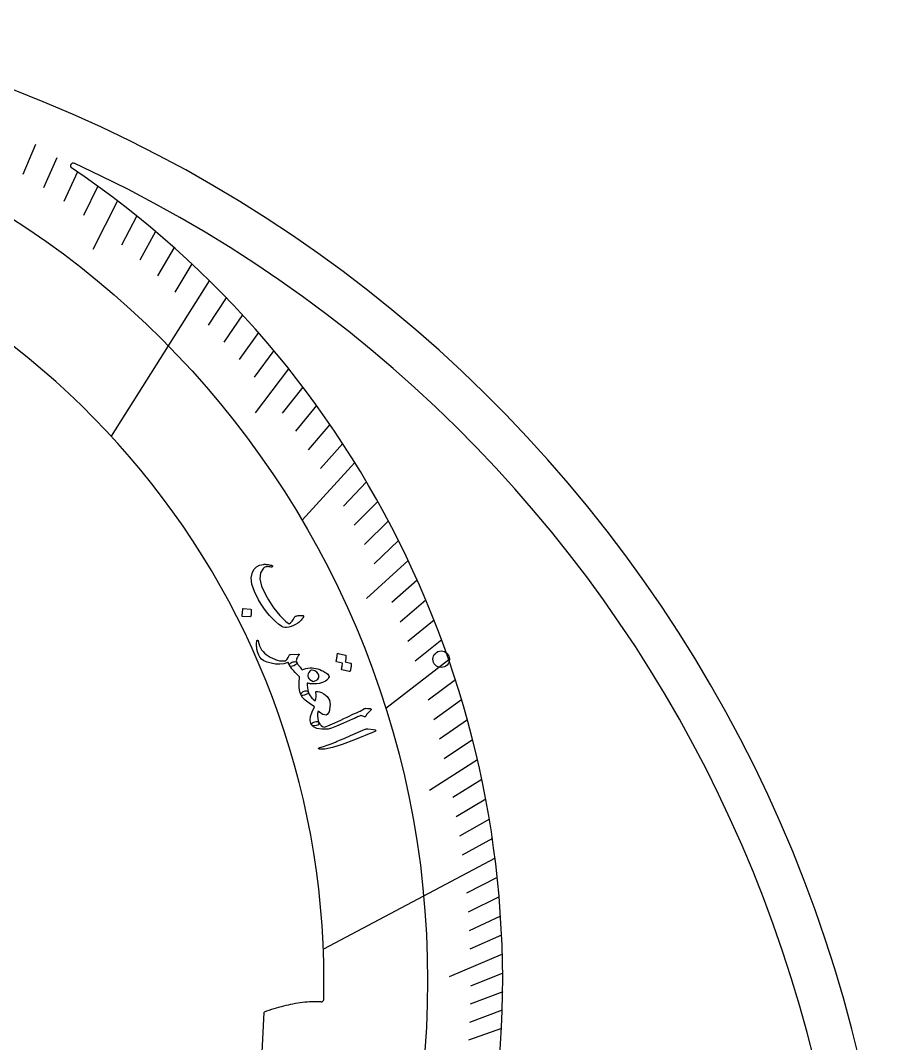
# Model space of a CAD drawing. Header units: millimetres. Extents: x -135 to 135, y -135 to 135.
# Drawn here: x 49.1 to 135, y 32.4 to 132.9 of the extents above; entities that cross this region are included whole.
import ezdxf

# ---------------------------------------------------------------- set-up
doc = ezdxf.new("R2010")
doc.units = ezdxf.units.MM
for name, color, linetype in [('CUT_INNER', 6, 'Continuous'), ('CUT_OUTER', 1, 'Continuous'), ('ENGRAVE', 7, 'Continuous'), ('ENGRAVE_FINE', 8, 'Continuous'), ('TEXT', 5, 'Continuous')]:
    doc.layers.add(name, color=color, linetype=linetype)

msp = doc.modelspace()

# ---------------------------------------------------------------- linework, layer by layer
at = {"layer": 'CUT_INNER'}
msp.add_lwpolyline([(72.67, 28.93), (73, 35.5), (73, 35.51)], dxfattribs=at)
for centre, radius, start, end in [((0, 0), 130.67, 187.7346, 65.4337), ((54.22, 118.61), 0.25, 65.5664, 235.7227), ((0, 38.58), 96.42, 355.3532, 55.8844), ((0, 38.58), 78.87, 358.6743, 80.2619), ((78.46, 22.1), 14.44, 96.7153, 104.3195), ((78.14, 24.73), 11.79, 87.7654, 96.6578), ((78.6, 36.76), 0.25, 269.9291, 358.7695), ((80.31, 14.93), 21.84, 104.356, 109.5575)]:
    msp.add_arc(centre, radius, start, end, dxfattribs=at)
at = {"layer": 'CUT_OUTER'}
msp.add_arc((0, 0), 135, 187.7347, 79.805, dxfattribs=at)
at = {"layer": 'ENGRAVE'}
for points in [[(67.61, 107.32), (57.98, 92.04)], [(81.91, 89.46), (76.72, 83.79)], [(91.13, 70.08), (84.94, 65.32)], [(95.67, 50.62), (78.81, 41.7)]]:
    msp.add_lwpolyline(points, dxfattribs=at)
for centre, radius in [((0, 38.58), 89.05), ((90.38, 70.15), 0.81)]:
    msp.add_circle(centre, radius, dxfattribs=at)
at = {"layer": 'ENGRAVE_FINE'}
for points in [[(50.55, 120.69), (49.31, 117.74)], [(52.63, 119.37), (51.33, 116.44)], [(54.66, 118.01), (53.31, 115.1)], [(56.65, 116.61), (55.24, 113.72)], [(58.59, 115.16), (56.16, 110.38)], [(60.49, 113.67), (58.98, 110.82)], [(62.34, 112.14), (60.78, 109.32)], [(64.15, 110.57), (62.53, 107.78)], [(65.9, 108.96), (64.23, 106.2)], [(69.27, 105.65), (67.49, 102.94)], [(70.88, 103.95), (69.05, 101.27)], [(72.43, 102.22), (70.55, 99.57)], [(73.94, 100.47), (72.01, 97.84)], [(75.4, 98.68), (72.1, 94.36)], [(76.8, 96.88), (74.77, 94.32)], [(78.15, 95.05), (76.08, 92.53)], [(79.46, 93.2), (77.33, 90.71)], [(80.71, 91.34), (78.53, 88.88)], [(83.05, 87.56), (80.79, 85.17)], [(84.15, 85.65), (81.84, 83.3)], [(85.2, 83.73), (82.84, 81.42)], [(86.19, 81.8), (83.79, 79.52)], [(87.14, 79.86), (83.06, 76.13)], [(88.03, 77.91), (85.55, 75.72)], [(88.88, 75.96), (86.36, 73.8)], [(89.68, 74), (87.11, 71.89)], [(90.43, 72.04), (87.82, 69.97)], [(91.79, 68.12), (89.1, 66.13)], [(92.39, 66.16), (89.67, 64.21)], [(92.96, 64.2), (90.2, 62.29)], [(93.47, 62.24), (90.68, 60.38)], [(93.95, 60.29), (89.22, 57.26)], [(94.38, 58.34), (91.51, 56.57)], [(94.76, 56.4), (91.86, 54.67)], [(95.11, 54.46), (92.17, 52.79)], [(95.41, 52.54), (92.45, 50.91)], [(95.89, 48.71), (92.87, 47.18)], [(96.07, 46.82), (93.02, 45.33)], [(96.21, 44.93), (93.13, 43.49)], [(96.32, 43.05), (93.21, 41.67)], [(96.39, 41.19), (91.16, 38.96)], [(96.42, 39.34), (93.26, 38.06)], [(96.42, 37.51), (93.24, 36.27)], [(96.38, 35.69), (93.17, 34.5)], [(96.31, 33.88), (93.08, 32.75)]]:
    msp.add_lwpolyline(points, dxfattribs=at)
at = {"layer": 'TEXT'}
for points in [[(76.85, 74.31), (76.81, 74.23), (76.76, 74.15), (76.7, 74.07), (76.64, 73.99), (76.56, 73.91), (76.48, 73.83), (76.39, 73.76), (76.29, 73.69), (76.08, 73.56), (75.87, 73.45), (75.65, 73.37), (75.42, 73.31), (75.2, 73.27), (75.02, 73.27), (74.86, 73.3), (74.73, 73.36), (74.42, 73.6), (74.11, 73.86), (73.82, 74.15), (73.53, 74.46), (73.24, 74.8), (72.97, 75.16), (72.71, 75.55), (72.45, 75.97), (72.04, 76.79), (71.79, 77.52), (71.73, 78.15), (71.85, 78.71), (72.02, 79), (72.25, 79.23), (72.55, 79.38), (72.92, 79.46), (73, 79.47), (73.09, 79.47), (73.19, 79.46), (73.29, 79.45), (73.39, 79.44), (73.5, 79.43), (73.61, 79.4), (73.72, 79.38), (73.76, 79.37), (73.78, 79.35), (73.8, 79.33), (73.81, 79.3), (73.82, 79.28), (73.81, 79.26), (73.8, 79.24), (73.78, 79.22), (73.76, 79.2), (73.74, 79.19), (73.72, 79.19), (73.69, 79.19), (73.58, 79.22), (73.47, 79.23), (73.36, 79.24), (73.25, 79.23), (73.15, 79.22), (73.07, 79.19), (72.99, 79.15), (72.92, 79.1), (72.63, 78.64), (72.58, 78.04), (72.75, 77.31), (73.15, 76.44), (73.41, 75.98), (73.67, 75.55), (73.95, 75.15), (74.23, 74.79), (74.52, 74.45), (74.82, 74.15), (75.13, 73.87), (75.46, 73.62), (75.6, 73.73), (75.74, 73.88), (75.88, 74.09), (76.02, 74.34), (76.04, 74.36), (76.08, 74.37), (76.13, 74.39), (76.21, 74.41), (76.22, 74.41), (76.23, 74.41), (76.23, 74.41), (76.24, 74.42), (76.35, 74.44), (76.48, 74.45), (76.62, 74.46), (76.78, 74.46), (76.83, 74.45), (76.86, 74.42), (76.87, 74.38), (76.85, 74.31)], [(71.68, 75.07), (71.69, 75.06), (71.7, 75.05), (71.71, 75.04), (71.72, 75.01), (71.73, 74.84), (71.73, 74.67), (71.71, 74.5), (71.66, 74.33), (71.66, 74.32), (71.64, 74.3), (71.63, 74.3), (71.61, 74.3), (70.86, 74.35), (70.84, 74.35), (70.83, 74.37), (70.82, 74.39), (70.83, 74.42), (70.84, 74.45), (70.84, 74.5), (70.85, 74.56), (70.86, 74.63), (70.87, 74.72), (70.88, 74.83), (70.89, 74.96), (70.9, 75.1), (70.91, 75.12), (70.92, 75.13), (70.93, 75.14), (70.94, 75.14)], [(75.6, 70.63), (76.33, 70.66), (76.39, 70.65), (76.43, 70.64), (76.44, 70.61), (76.42, 70.58), (76.34, 70.47), (76.27, 70.36), (76.22, 70.27), (76.18, 70.18), (76.16, 70.1), (76.15, 70.01), (76.17, 69.93), (76.19, 69.84), (76.2, 69.75), (76.16, 69.67), (76.07, 69.59), (75.92, 69.51), (75.77, 69.46), (75.64, 69.45), (75.55, 69.48), (75.48, 69.55), (75.46, 69.61), (75.43, 69.68), (75.4, 69.74), (75.38, 69.81), (75.37, 69.82), (75.36, 69.82), (75.34, 69.83), (75.32, 69.83), (74.93, 69.71), (74.53, 69.66), (74.11, 69.67), (73.68, 69.75), (73.29, 69.86), (72.97, 70), (72.74, 70.16), (72.58, 70.35), (72.48, 70.54), (72.4, 70.72), (72.34, 70.89), (72.3, 71.05), (72.29, 71.13), (72.28, 71.22), (72.27, 71.32), (72.26, 71.42), (72.26, 71.53), (72.26, 71.65), (72.26, 71.77), (72.27, 71.9), (72.27, 71.93), (72.27, 71.96), (72.28, 71.98), (72.3, 72), (72.32, 72.01), (72.34, 72.02), (72.36, 72.02), (72.37, 72.01), (72.39, 72), (72.4, 71.99), (72.41, 71.97), (72.42, 71.94), (72.47, 71.69), (72.55, 71.46), (72.64, 71.26), (72.75, 71.08), (72.89, 70.91), (73.04, 70.76), (73.21, 70.62), (73.39, 70.49), (73.59, 70.37), (73.8, 70.26), (74.03, 70.16), (74.28, 70.07), (74.49, 70.01), (74.69, 69.98), (74.88, 69.98), (75.05, 69.99), (75.16, 70.05), (75.26, 70.16), (75.36, 70.32), (75.45, 70.53), (75.48, 70.57), (75.51, 70.6), (75.55, 70.62), (75.6, 70.63)], [(81.49, 69.76), (81.51, 69.76), (81.52, 69.75), (81.53, 69.73), (81.53, 69.7), (81.54, 69.61), (81.53, 69.52), (81.53, 69.43), (81.52, 69.34), (81.5, 69.25), (81.48, 69.17), (81.46, 69.08), (81.43, 68.99), (81.42, 68.97), (81.41, 68.96), (81.39, 68.95), (81.36, 68.96), (80.61, 69.12), (80.6, 69.13), (80.59, 69.15), (80.59, 69.17), (80.6, 69.21), (80.61, 69.23), (80.61, 69.27), (80.62, 69.32), (80.64, 69.38), (80.65, 69.46), (80.66, 69.55), (80.68, 69.66), (80.7, 69.78), (80.11, 69.91), (80.09, 69.92), (80.08, 69.94), (80.08, 69.96), (80.08, 70), (80.09, 70.03), (80.1, 70.07), (80.11, 70.13), (80.13, 70.21), (80.14, 70.31), (80.16, 70.42), (80.18, 70.55), (80.2, 70.71), (80.21, 70.72), (80.22, 70.73), (80.23, 70.74), (80.25, 70.73), (80.98, 70.56), (81, 70.55), (81.01, 70.54), (81.02, 70.52), (81.03, 70.5), (81.03, 70.42), (81.03, 70.34), (81.03, 70.27), (81.02, 70.19), (81.01, 70.12), (81, 70.05), (80.98, 69.97), (80.96, 69.9)], [(79.36, 68.5), (79.36, 68.49), (79.36, 68.48), (79.37, 68.47), (79.37, 68.46), (79.37, 68.45), (79.37, 68.44), (79.37, 68.43), (79.37, 68.42), (79.33, 68.31), (79.26, 68.2), (79.16, 68.1), (79.02, 68.01), (78.74, 67.87), (78.44, 67.77), (78.14, 67.72), (77.84, 67.72), (77.76, 67.72), (77.69, 67.73), (77.61, 67.74), (77.53, 67.75), (77.46, 67.76), (77.38, 67.78), (77.3, 67.8), (77.22, 67.81), (77.22, 67.68), (77.23, 67.55), (77.24, 67.42), (77.25, 67.3), (77.27, 67.19), (77.29, 67.08), (77.31, 66.98), (77.34, 66.89), (77.34, 66.85), (77.31, 66.81), (77.26, 66.76), (77.17, 66.72), (76.96, 66.63), (76.79, 66.58), (76.68, 66.58), (76.62, 66.62), (76.5, 66.96), (76.44, 67.37), (76.43, 67.85), (76.47, 68.41), (76.34, 68.54), (76.19, 68.68), (76.04, 68.85), (75.88, 69.03), (75.73, 69.21), (75.61, 69.36), (75.53, 69.48), (75.48, 69.56), (75.47, 69.61), (75.49, 69.66), (75.53, 69.71), (75.6, 69.77), (75.64, 69.8), (75.68, 69.82), (75.72, 69.84), (75.76, 69.86), (75.81, 69.88), (75.85, 69.89), (75.9, 69.9), (75.94, 69.91), (76.03, 69.92), (76.1, 69.91), (76.16, 69.89), (76.19, 69.85), (76.25, 69.75), (76.32, 69.65), (76.39, 69.55), (76.45, 69.46), (76.52, 69.37), (76.59, 69.28), (76.66, 69.19), (76.73, 69.11), (76.9, 69.19), (77.09, 69.25), (77.29, 69.29), (77.52, 69.31), (77.7, 69.3), (77.89, 69.28), (78.07, 69.25), (78.26, 69.2), (78.45, 69.14), (78.63, 69.06), (78.82, 68.97), (79, 68.86), (79.13, 68.77), (79.24, 68.68), (79.31, 68.59), (79.36, 68.5)], [(78.38, 68.54), (78.3, 68.73), (78.16, 68.88), (77.96, 69), (77.71, 69.08), (77.63, 69.08), (77.55, 69.05), (77.47, 68.97), (77.39, 68.86), (77.32, 68.72), (77.29, 68.6), (77.28, 68.48), (77.31, 68.36), (77.38, 68.25), (77.48, 68.15), (77.63, 68.05), (77.82, 67.96), (78.08, 68.07), (78.26, 68.21), (78.36, 68.36), (78.38, 68.54)], [(78.34, 63.98), (78.36, 63.86), (78.33, 63.76), (78.26, 63.69), (78.14, 63.65), (77.93, 63.62), (77.78, 63.63), (77.67, 63.67), (77.62, 63.74), (77.53, 64.12), (77.56, 64.53), (77.7, 64.99), (77.95, 65.49), (77.43, 65.83), (77.03, 66.13), (76.76, 66.39), (76.62, 66.62), (76.61, 66.71), (76.64, 66.8), (76.72, 66.89), (76.83, 66.98), (77.01, 67.05), (77.15, 67.06), (77.26, 67.01), (77.34, 66.89), (77.4, 66.77), (77.46, 66.66), (77.53, 66.55), (77.61, 66.44), (77.69, 66.34), (77.79, 66.25), (77.89, 66.16), (78, 66.07), (78.07, 66.25), (78.1, 66.45), (78.1, 66.67), (78.06, 66.91), (78.06, 66.93), (78.08, 66.95), (78.1, 66.97), (78.14, 66.98), (78.27, 66.99), (78.44, 66.95), (78.63, 66.88), (78.85, 66.77), (79.19, 66.49), (79.4, 66.13), (79.48, 65.71), (79.43, 65.22), (79.37, 65), (79.29, 64.84), (79.19, 64.73), (79.08, 64.67), (78.94, 64.68), (78.76, 64.74), (78.55, 64.86), (78.31, 65.04), (78.24, 64.83), (78.22, 64.58), (78.26, 64.3), (78.34, 63.98)], [(82.99, 65.34), (83.14, 65.32), (83.26, 65.31), (83.35, 65.3), (83.4, 65.3), (83.44, 65.29), (83.47, 65.28), (83.49, 65.26), (83.5, 65.24), (83.51, 65.2), (83.5, 65.17), (83.48, 65.14), (83.45, 65.12), (83.3, 64.99), (83.17, 64.86), (83.06, 64.72), (82.98, 64.57), (82.95, 64.52), (82.91, 64.5), (82.85, 64.5), (82.79, 64.52), (82.48, 64.62), (82.37, 64.57), (82.26, 64.53), (82.16, 64.48), (82.06, 64.43), (81.96, 64.39), (81.86, 64.34), (81.76, 64.3), (81.67, 64.26), (80.79, 63.86), (80.1, 63.57), (79.6, 63.38), (79.28, 63.3), (78.66, 63.28), (78.18, 63.34), (77.83, 63.5), (77.62, 63.74), (77.61, 63.75), (77.61, 63.76), (77.61, 63.77), (77.61, 63.77), (77.64, 63.84), (77.73, 63.9), (77.89, 63.97), (78.11, 64.03), (78.19, 64.05), (78.26, 64.05), (78.31, 64.03), (78.34, 63.98), (78.45, 63.79), (78.58, 63.64), (78.73, 63.54), (78.9, 63.48), (79.07, 63.54), (79.26, 63.62), (79.47, 63.7), (79.7, 63.8), (79.95, 63.92), (80.22, 64.04), (80.52, 64.17), (80.83, 64.32), (81.14, 64.46), (81.41, 64.59), (81.65, 64.71), (81.87, 64.81), (82.05, 64.89), (82.2, 64.97), (82.32, 65.02), (82.41, 65.06), (82.84, 65.3), (82.89, 65.31), (82.93, 65.33), (82.96, 65.33), (82.99, 65.34)], [(83.72, 63.25), (83.9, 63.21), (83.97, 63.16), (83.94, 63.1), (83.81, 63.02), (81.87, 62.25), (80.67, 61.78), (79.7, 61.47), (78.95, 61.32), (78.42, 61.33), (78.37, 61.34), (78.34, 61.36), (78.33, 61.38), (78.34, 61.4), (78.36, 61.42), (78.39, 61.44), (78.43, 61.46), (78.47, 61.48), (78.83, 61.58), (79.2, 61.7), (79.58, 61.85), (79.99, 62.02), (80.09, 62.07), (80.38, 62.19), (80.84, 62.38), (81.48, 62.65), (82.9, 63.27), (82.98, 63.3), (83.05, 63.32), (83.12, 63.33), (83.19, 63.32)]]:
    msp.add_lwpolyline(points, close=True, dxfattribs=at)

doc.saveas('drawing.dxf')
